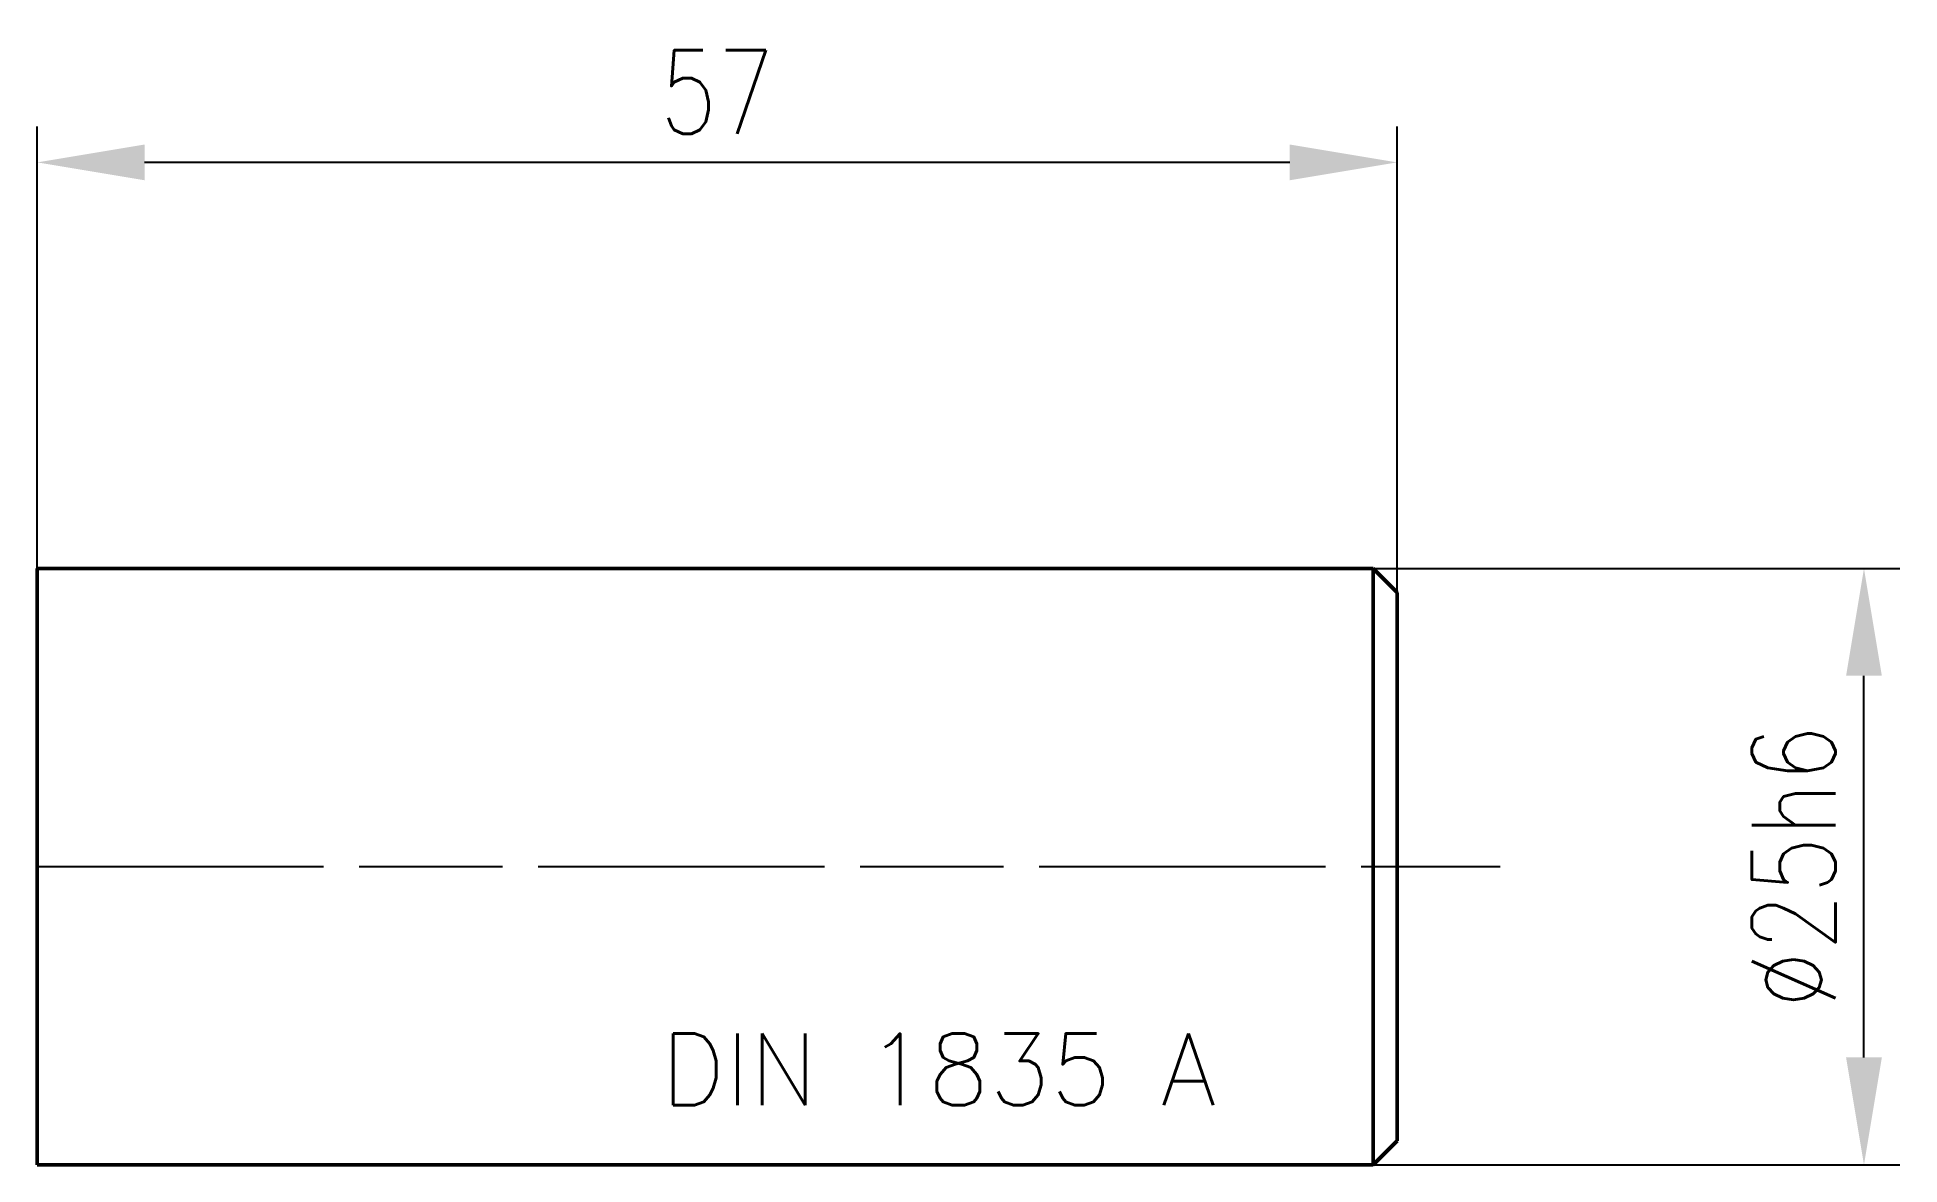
# Model space of a CAD drawing. Header units: millimetres. Extents: x 0 to 78.1, y -12.5 to 34.8.
import ezdxf

# ---------------------------------------------------------------- set-up
doc = ezdxf.new("R2010")
doc.units = ezdxf.units.MM
doc.header["$LTSCALE"] = 2
doc.linetypes.add('LONGDASH_DASH', pattern=[10.5, 6, -0.75, 3, -0.75])
for name, color, linetype, lineweight in [('1', 4, 'Continuous', 50), ('SK1', 4, 'Continuous', 50), ('SK2', 7, 'Continuous', 25), ('SK4', 2, 'LONGDASH_DASH', 25), ('SK6', 5, 'Continuous', 35)]:
    doc.layers.add(name, color=color, linetype=linetype, lineweight=lineweight)
doc.styles.add('SIMPLEX', font='simplex.shx', dxfattribs={"width": 0.8})
doc.dimstyles.new('WALTER_1', dxfattribs={"dimtxt": 3.5, "dimasz": 4.5, "dimexe": 1.5, "dimexo": 0, "dimgap": 1.2, "dimtad": 1, "dimdec": 3, "dimdsep": 46, "dimtxsty": 'SIMPLEX', "dimcen": 2.5, "dimazin": 2, "dimtfac": 1, "dimtdec": 3, "dimtmove": 0, "dimatfit": 0, "dimfxl": 1.25, "dimtolj": 1, "dimarcsym": 0})

# ---------------------------------------------------------------- blocks, each defined once
blk = doc.blocks.new('*D0')
at = {"layer": 'Defpoints', "color": 0, "transparency": 16777216}
for p in [(0, 29.527), (0, 12.5), (57, 11.5)]:
    blk.add_point(p, dxfattribs=at)
at = {"layer": 'SK2', "color": 0, "lineweight": -2, "transparency": 16777216}
for p, q in [((0, 12.5), (0, 31.027)), ((57, 11.5), (57, 31.027)), ((52.5, 29.527), (4.5, 29.527))]:
    blk.add_line(p, q, dxfattribs=at)
at = {"layer": 'SK2', "color": 0, "transparency": 16777216}
for points in [[(4.5, 30.277), (4.5, 28.777), (0, 29.527)], [(52.5, 30.277), (52.5, 28.777), (57, 29.527)]]:
    blk.add_solid(points, dxfattribs=at)
at = {"layer": 'SK2', "color": 0, "transparency": 16777216, "insert": (28.5, 32.477), "char_height": 3.5, "attachment_point": 5, "style": 'SIMPLEX'}
blk.add_mtext('\\A1;57', dxfattribs=at)
blk = doc.blocks.new('*D1')
at = {"layer": 'Defpoints', "color": 0, "transparency": 16777216}
for p in [(56, 12.5), (76.572, 12.5), (56, -12.5)]:
    blk.add_point(p, dxfattribs=at)
at = {"layer": 'SK2', "color": 0, "lineweight": -2, "transparency": 16777216}
for p, q in [((56, 12.5), (78.072, 12.5)), ((76.572, -8), (76.572, 8)), ((56, -12.5), (78.072, -12.5))]:
    blk.add_line(p, q, dxfattribs=at)
at = {"layer": 'SK2', "color": 0, "transparency": 16777216}
for points in [[(75.822, 8), (77.322, 8), (76.572, 12.5)], [(75.822, -8), (77.322, -8), (76.572, -12.5)]]:
    blk.add_solid(points, dxfattribs=at)
at = {"layer": 'SK2', "color": 0, "transparency": 16777216, "insert": (73.622, 0), "char_height": 3.5, "attachment_point": 5, "rotation": 90, "style": 'SIMPLEX'}
blk.add_mtext('\\A1;%%C25h6', dxfattribs=at)

msp = doc.modelspace()

# ---------------------------------------------------------------- linework, layer by layer
at = {"layer": '1'}
msp.add_line((0, 12.5), (0, -12.5), dxfattribs=at)
at = {"layer": 'SK1'}
for p, q in [((56, 12.5), (0, 12.5)), ((57, 11.5), (56, 12.5)), ((56, 12.5), (56, -12.5)), ((57, 11.5), (57, -11.5)), ((57, -11.5), (56, -12.5)), ((56, -12.5), (0, -12.5))]:
    msp.add_line(p, q, dxfattribs=at)
at = {"layer": 'SK4'}
msp.add_line((0, 0), (61.3207, 0), dxfattribs=at)

# ---------------------------------------------------------------- texts
at = {"layer": 'SK6', "style": 'SIMPLEX'}
msp.add_text('DIN 1835 A', height=3, dxfattribs=at).set_placement((26.1429, -10))

# ---------------------------------------------------------------- dimensions: what is measured, and where the dimension line sits
at = {"layer": 'SK2'}
for base, p1, p2, angle, text, picture, middle in [((0, 29.5271), (57, 11.5), (0, 12.5), 180, '57', '*D0', (28.5, 29.5271)), ((76.572, 12.5), (56, -12.5), (56, 12.5), 90, '%%C25h6', '*D1', (76.572, 0))]:
    dim = msp.add_linear_dim(base=base, p1=p1, p2=p2, angle=angle, text=text, dimstyle='WALTER_1', dxfattribs=at)
    dim.commit()
    dim.dimension.update_dxf_attribs({"geometry": picture, "text_midpoint": middle, "dimtype": 128})

doc.saveas('drawing.dxf')
